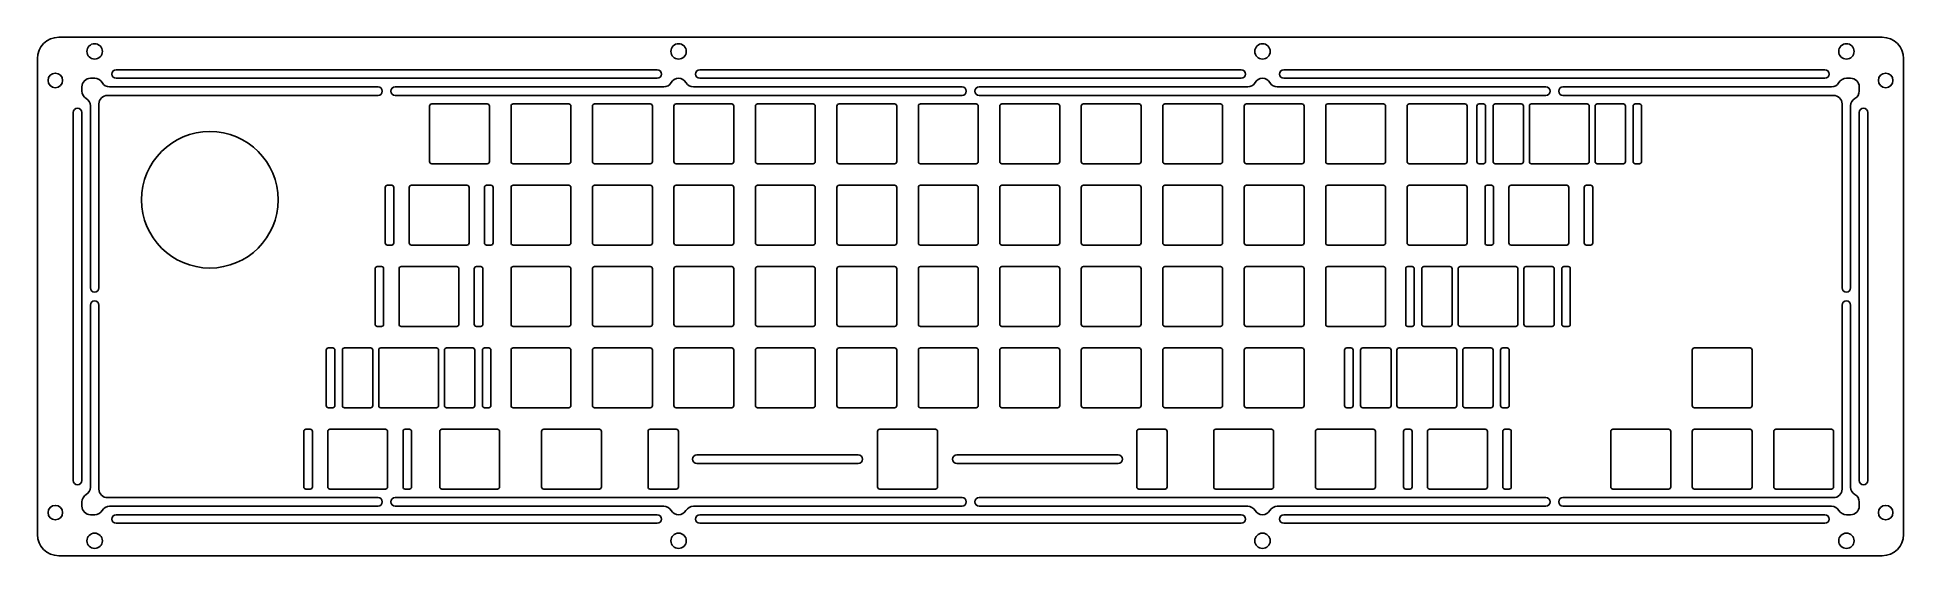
# Model space of a CAD drawing. Header units: millimetres. Extents: x -61 to 375, y -102 to 19.
import ezdxf

# ---------------------------------------------------------------- set-up
doc = ezdxf.new("R2010")
doc.units = ezdxf.units.MM
doc.layers.add('Sketch plane 02', color=7, linetype='Continuous')

msp = doc.modelspace()

# ---------------------------------------------------------------- linework, layer by layer
at = {"layer": 'Sketch plane 02'}
for p, q in [((-56.18, 19.34, 62), (370.25, 19.34, 62)), ((-61.18, 14.34, 62), (-61.18, -97.06, 62)), ((375.25, 14.34, 62), (375.25, -97.06, 62)), ((-47.76, 9.74, 62), (-48.76, 9.74, 62)), ((-42.78, 11.74, 62), (83.76, 11.74, 62)), ((83.76, 9.74, 62), (-42.78, 9.74, 62)), ((93.76, 11.74, 62), (220.31, 11.74, 62)), ((220.31, 9.74, 62), (93.76, 9.74, 62)), ((230.31, 11.74, 62), (356.85, 11.74, 62)), ((356.85, 9.74, 62), (230.31, 9.74, 62)), ((361.85, 9.74, 62), (362.85, 9.74, 62)), ((-50.76, 6.74, 62), (-50.76, 7.74, 62)), ((-44.78, 5.74, 62), (18.49, 5.74, 62)), ((18.49, 7.74, 62), (-44.29, 7.74, 62)), ((85.3, 7.74, 62), (22.49, 7.74, 62)), ((22.49, 5.74, 62), (155.05, 5.74, 62)), ((155.05, 7.74, 62), (92.23, 7.74, 62)), ((221.85, 7.74, 62), (159.05, 7.74, 62)), ((159.05, 5.74, 62), (291.58, 5.74, 62)), ((291.58, 7.74, 62), (228.78, 7.74, 62)), ((358.39, 7.74, 62), (295.58, 7.74, 62)), ((295.58, 5.74, 62), (358.85, 5.74, 62)), ((364.85, 6.74, 62), (364.85, 7.74, 62)), ((-52.78, -84.46, 62), (-52.78, 1.74, 62)), ((-50.78, -84.46, 62), (-50.78, 1.74, 62)), ((-48.78, 3.29, 62), (-48.78, -39.36, 62)), ((-46.78, -39.36, 62), (-46.78, 3.74, 62)), ((30.54, 3.24, 62), (30.54, -9.76, 62)), ((31.04, 3.74, 62), (44.04, 3.74, 62)), ((44.54, 3.24, 62), (44.54, -9.76, 62)), ((49.59, 3.24, 62), (49.59, -9.76, 62)), ((50.09, 3.74, 62), (63.09, 3.74, 62)), ((63.59, 3.24, 62), (63.59, -9.76, 62)), ((68.64, 3.24, 62), (68.64, -9.76, 62)), ((69.14, 3.74, 62), (82.14, 3.74, 62)), ((82.64, 3.24, 62), (82.64, -9.76, 62)), ((87.69, 3.24, 62), (87.69, -9.76, 62)), ((88.19, 3.74, 62), (101.19, 3.74, 62)), ((101.69, 3.24, 62), (101.69, -9.76, 62)), ((106.74, 3.24, 62), (106.74, -9.76, 62)), ((107.24, 3.74, 62), (120.24, 3.74, 62)), ((120.74, 3.24, 62), (120.74, -9.76, 62)), ((125.79, 3.24, 62), (125.79, -9.76, 62)), ((126.29, 3.74, 62), (139.29, 3.74, 62)), ((139.79, 3.24, 62), (139.79, -9.76, 62)), ((144.84, 3.24, 62), (144.84, -9.76, 62)), ((145.34, 3.74, 62), (158.34, 3.74, 62)), ((158.84, 3.24, 62), (158.84, -9.76, 62)), ((163.89, 3.24, 62), (163.89, -9.76, 62)), ((164.39, 3.74, 62), (177.39, 3.74, 62)), ((177.89, 3.24, 62), (177.89, -9.76, 62)), ((182.94, 3.24, 62), (182.94, -9.76, 62)), ((183.44, 3.74, 62), (196.44, 3.74, 62)), ((196.94, 3.24, 62), (196.94, -9.76, 62)), ((201.99, 3.24, 62), (201.99, -9.76, 62)), ((202.49, 3.74, 62), (215.49, 3.74, 62)), ((215.99, 3.24, 62), (215.99, -9.76, 62)), ((221.04, 3.24, 62), (221.04, -9.76, 62)), ((221.54, 3.74, 62), (234.54, 3.74, 62)), ((235.04, 3.24, 62), (235.04, -9.76, 62)), ((240.09, 3.24, 62), (240.09, -9.76, 62)), ((240.59, 3.74, 62), (253.59, 3.74, 62)), ((254.09, 3.24, 62), (254.09, -9.76, 62)), ((259.14, 3.24, 62), (259.14, -9.76, 62)), ((259.64, 3.74, 62), (272.64, 3.74, 62)), ((273.14, 3.24, 62), (273.14, -9.76, 62)), ((275.47, 3.24, 62), (275.47, -9.76, 62)), ((275.97, 3.74, 62), (276.97, 3.74, 62)), ((277.47, 3.24, 62), (277.47, -9.76, 62)), ((279.23, 3.24, 62), (279.23, -9.76, 62)), ((279.73, 3.74, 62), (285.83, 3.74, 62)), ((286.33, 3.24, 62), (286.33, -9.76, 62)), ((287.72, 3.24, 62), (287.72, -9.76, 62)), ((288.22, 3.74, 62), (301.22, 3.74, 62)), ((301.72, 3.24, 62), (301.72, -9.76, 62)), ((303.1, 3.24, 62), (303.1, -9.76, 62)), ((303.6, 3.74, 62), (309.7, 3.74, 62)), ((310.2, 3.24, 62), (310.2, -9.76, 62)), ((311.97, 3.24, 62), (311.97, -9.76, 62)), ((312.47, 3.74, 62), (313.47, 3.74, 62)), ((313.97, 3.24, 62), (313.97, -9.76, 62)), ((360.85, -39.36, 62), (360.85, 3.74, 62)), ((362.85, -39.36, 62), (362.85, 3.28, 62)), ((364.85, -84.46, 62), (364.85, 1.74, 62)), ((366.85, -84.46, 62), (366.85, 1.74, 62)), ((31.04, -10.26, 62), (44.04, -10.26, 62)), ((50.09, -10.26, 62), (63.09, -10.26, 62)), ((69.14, -10.26, 62), (82.14, -10.26, 62)), ((88.19, -10.26, 62), (101.19, -10.26, 62)), ((107.24, -10.26, 62), (120.24, -10.26, 62)), ((126.29, -10.26, 62), (139.29, -10.26, 62)), ((145.34, -10.26, 62), (158.34, -10.26, 62)), ((164.39, -10.26, 62), (177.39, -10.26, 62)), ((183.44, -10.26, 62), (196.44, -10.26, 62)), ((202.49, -10.26, 62), (215.49, -10.26, 62)), ((221.54, -10.26, 62), (234.54, -10.26, 62)), ((240.59, -10.26, 62), (253.59, -10.26, 62)), ((259.64, -10.26, 62), (272.64, -10.26, 62)), ((275.97, -10.26, 62), (276.97, -10.26, 62)), ((279.73, -10.26, 62), (285.83, -10.26, 62)), ((288.22, -10.26, 62), (301.22, -10.26, 62)), ((303.6, -10.26, 62), (309.7, -10.26, 62)), ((313.47, -10.26, 62), (312.47, -10.26, 62)), ((20.18, -15.81, 62), (20.18, -28.81, 62)), ((20.68, -15.31, 62), (21.68, -15.31, 62)), ((22.18, -15.81, 62), (22.18, -28.81, 62)), ((25.78, -15.81, 62), (25.78, -28.81, 62)), ((26.28, -15.31, 62), (39.28, -15.31, 62)), ((39.78, -15.81, 62), (39.78, -28.81, 62)), ((43.38, -15.81, 62), (43.38, -28.81, 62)), ((43.88, -15.31, 62), (44.88, -15.31, 62)), ((45.38, -15.81, 62), (45.38, -28.81, 62)), ((49.59, -15.81, 62), (49.59, -28.81, 62)), ((50.09, -15.31, 62), (63.09, -15.31, 62)), ((63.59, -15.81, 62), (63.59, -28.81, 62)), ((68.64, -15.81, 62), (68.64, -28.81, 62)), ((69.14, -15.31, 62), (82.14, -15.31, 62)), ((82.64, -15.81, 62), (82.64, -28.81, 62)), ((87.69, -15.81, 62), (87.69, -28.81, 62)), ((88.19, -15.31, 62), (101.19, -15.31, 62)), ((101.69, -15.81, 62), (101.69, -28.81, 62)), ((106.74, -15.81, 62), (106.74, -28.81, 62)), ((107.24, -15.31, 62), (120.24, -15.31, 62)), ((120.74, -15.81, 62), (120.74, -28.81, 62)), ((125.79, -15.81, 62), (125.79, -28.81, 62)), ((126.29, -15.31, 62), (139.29, -15.31, 62)), ((139.79, -15.81, 62), (139.79, -28.81, 62)), ((144.84, -15.81, 62), (144.84, -28.81, 62)), ((145.34, -15.31, 62), (158.34, -15.31, 62)), ((158.84, -15.81, 62), (158.84, -28.81, 62)), ((163.89, -15.81, 62), (163.89, -28.81, 62)), ((164.39, -15.31, 62), (177.39, -15.31, 62)), ((177.89, -15.81, 62), (177.89, -28.81, 62)), ((182.94, -15.81, 62), (182.94, -28.81, 62)), ((183.44, -15.31, 62), (196.44, -15.31, 62)), ((196.94, -15.81, 62), (196.94, -28.81, 62)), ((201.99, -15.81, 62), (201.99, -28.81, 62)), ((202.49, -15.31, 62), (215.49, -15.31, 62)), ((215.99, -15.81, 62), (215.99, -28.81, 62)), ((221.04, -15.81, 62), (221.04, -28.81, 62)), ((221.54, -15.31, 62), (234.54, -15.31, 62)), ((235.04, -15.81, 62), (235.04, -28.81, 62)), ((240.09, -15.81, 62), (240.09, -28.81, 62)), ((240.59, -15.31, 62), (253.59, -15.31, 62)), ((254.09, -15.81, 62), (254.09, -28.81, 62)), ((259.14, -15.81, 62), (259.14, -28.81, 62)), ((259.64, -15.31, 62), (272.64, -15.31, 62)), ((273.14, -15.81, 62), (273.14, -28.81, 62)), ((277.35, -15.81, 62), (277.35, -28.81, 62)), ((277.85, -15.31, 62), (278.85, -15.31, 62)), ((279.35, -15.81, 62), (279.35, -28.81, 62)), ((282.95, -15.81, 62), (282.95, -28.81, 62)), ((283.45, -15.31, 62), (296.45, -15.31, 62)), ((296.95, -15.81, 62), (296.95, -28.81, 62)), ((300.55, -15.81, 62), (300.55, -28.81, 62)), ((301.05, -15.31, 62), (302.05, -15.31, 62)), ((302.55, -15.81, 62), (302.55, -28.81, 62)), ((20.68, -29.31, 62), (21.68, -29.31, 62)), ((26.28, -29.31, 62), (39.28, -29.31, 62)), ((43.88, -29.31, 62), (44.88, -29.31, 62)), ((50.09, -29.31, 62), (63.09, -29.31, 62)), ((69.14, -29.31, 62), (82.14, -29.31, 62)), ((88.19, -29.31, 62), (101.19, -29.31, 62)), ((107.24, -29.31, 62), (120.24, -29.31, 62)), ((126.29, -29.31, 62), (139.29, -29.31, 62)), ((145.34, -29.31, 62), (158.34, -29.31, 62)), ((164.39, -29.31, 62), (177.39, -29.31, 62)), ((183.44, -29.31, 62), (196.44, -29.31, 62)), ((202.49, -29.31, 62), (215.49, -29.31, 62)), ((221.54, -29.31, 62), (234.54, -29.31, 62)), ((240.59, -29.31, 62), (253.59, -29.31, 62)), ((259.64, -29.31, 62), (272.64, -29.31, 62)), ((277.85, -29.31, 62), (278.85, -29.31, 62)), ((283.45, -29.31, 62), (296.45, -29.31, 62)), ((301.05, -29.31, 62), (302.05, -29.31, 62)), ((17.8, -34.86, 62), (17.8, -47.86, 62)), ((18.3, -34.36, 62), (19.3, -34.36, 62)), ((19.8, -34.86, 62), (19.8, -47.86, 62)), ((23.4, -34.86, 62), (23.4, -47.86, 62)), ((23.9, -34.36, 62), (36.9, -34.36, 62)), ((37.4, -34.86, 62), (37.4, -47.86, 62)), ((41, -34.86, 62), (41, -47.86, 62)), ((41.5, -34.36, 62), (42.5, -34.36, 62)), ((43, -34.86, 62), (43, -47.86, 62)), ((49.59, -34.86, 62), (49.59, -47.86, 62)), ((50.09, -34.36, 62), (63.09, -34.36, 62)), ((63.59, -34.86, 62), (63.59, -47.86, 62)), ((68.64, -34.86, 62), (68.64, -47.86, 62)), ((69.14, -34.36, 62), (82.14, -34.36, 62)), ((82.64, -34.86, 62), (82.64, -47.86, 62)), ((87.69, -34.86, 62), (87.69, -47.86, 62)), ((88.19, -34.36, 62), (101.19, -34.36, 62)), ((101.69, -34.86, 62), (101.69, -47.86, 62)), ((106.74, -34.86, 62), (106.74, -47.86, 62)), ((107.24, -34.36, 62), (120.24, -34.36, 62)), ((120.74, -34.86, 62), (120.74, -47.86, 62)), ((125.79, -34.86, 62), (125.79, -47.86, 62)), ((126.29, -34.36, 62), (139.29, -34.36, 62)), ((139.79, -34.86, 62), (139.79, -47.86, 62)), ((144.84, -34.86, 62), (144.84, -47.86, 62)), ((145.34, -34.36, 62), (158.34, -34.36, 62)), ((158.84, -34.86, 62), (158.84, -47.86, 62)), ((163.89, -34.86, 62), (163.89, -47.86, 62)), ((164.39, -34.36, 62), (177.39, -34.36, 62)), ((177.89, -34.86, 62), (177.89, -47.86, 62)), ((182.94, -34.86, 62), (182.94, -47.86, 62)), ((183.44, -34.36, 62), (196.44, -34.36, 62)), ((196.94, -34.86, 62), (196.94, -47.86, 62)), ((201.99, -34.86, 62), (201.99, -47.86, 62)), ((202.49, -34.36, 62), (215.49, -34.36, 62)), ((215.99, -34.86, 62), (215.99, -47.86, 62)), ((221.04, -34.86, 62), (221.04, -47.86, 62)), ((221.54, -34.36, 62), (234.54, -34.36, 62)), ((235.04, -34.86, 62), (235.04, -47.86, 62)), ((240.09, -34.86, 62), (240.09, -47.86, 62)), ((240.59, -34.36, 62), (253.59, -34.36, 62)), ((254.09, -34.86, 62), (254.09, -47.86, 62)), ((258.8, -34.86, 62), (258.8, -47.86, 62)), ((259.3, -34.36, 62), (260.3, -34.36, 62)), ((260.8, -34.86, 62), (260.8, -47.86, 62)), ((262.56, -34.86, 62), (262.56, -47.86, 62)), ((263.06, -34.36, 62), (269.16, -34.36, 62)), ((269.66, -34.86, 62), (269.66, -47.86, 62)), ((271.05, -34.86, 62), (271.05, -47.86, 62)), ((271.55, -34.36, 62), (284.55, -34.36, 62)), ((285.05, -34.86, 62), (285.05, -47.86, 62)), ((286.44, -34.86, 62), (286.44, -47.86, 62)), ((286.94, -34.36, 62), (293.04, -34.36, 62)), ((293.54, -34.86, 62), (293.54, -47.86, 62)), ((295.3, -34.86, 62), (295.3, -47.86, 62)), ((295.8, -34.36, 62), (296.8, -34.36, 62)), ((297.3, -34.86, 62), (297.3, -47.86, 62)), ((-48.78, -86.01, 62), (-48.78, -43.36, 62)), ((-46.78, -43.36, 62), (-46.78, -86.46, 62)), ((360.85, -86.46, 62), (360.85, -43.36, 62)), ((362.85, -43.36, 62), (362.85, -85.99, 62)), ((18.3, -48.36, 62), (19.3, -48.36, 62)), ((23.9, -48.36, 62), (36.9, -48.36, 62)), ((41.5, -48.36, 62), (42.5, -48.36, 62)), ((50.09, -48.36, 62), (63.09, -48.36, 62)), ((69.14, -48.36, 62), (82.14, -48.36, 62)), ((88.19, -48.36, 62), (101.19, -48.36, 62)), ((107.24, -48.36, 62), (120.24, -48.36, 62)), ((126.29, -48.36, 62), (139.29, -48.36, 62)), ((145.34, -48.36, 62), (158.34, -48.36, 62)), ((164.39, -48.36, 62), (177.39, -48.36, 62)), ((183.44, -48.36, 62), (196.44, -48.36, 62)), ((202.49, -48.36, 62), (215.49, -48.36, 62)), ((221.54, -48.36, 62), (234.54, -48.36, 62)), ((240.59, -48.36, 62), (253.59, -48.36, 62)), ((259.3, -48.36, 62), (260.3, -48.36, 62)), ((263.06, -48.36, 62), (269.16, -48.36, 62)), ((271.55, -48.36, 62), (284.55, -48.36, 62)), ((286.94, -48.36, 62), (293.04, -48.36, 62)), ((295.8, -48.36, 62), (296.8, -48.36, 62)), ((6.39, -53.91, 62), (6.39, -66.91, 62)), ((6.89, -53.41, 62), (7.89, -53.41, 62)), ((8.39, -53.91, 62), (8.39, -66.91, 62)), ((10.15, -53.91, 62), (10.15, -66.91, 62)), ((10.65, -53.41, 62), (16.75, -53.41, 62)), ((17.25, -53.91, 62), (17.25, -66.91, 62)), ((18.64, -53.91, 62), (18.64, -66.91, 62)), ((19.14, -53.41, 62), (32.14, -53.41, 62)), ((32.64, -53.91, 62), (32.64, -66.91, 62)), ((34.02, -53.91, 62), (34.02, -66.91, 62)), ((34.52, -53.41, 62), (40.62, -53.41, 62)), ((41.12, -53.91, 62), (41.12, -66.91, 62)), ((42.89, -53.91, 62), (42.89, -66.91, 62)), ((43.39, -53.41, 62), (44.39, -53.41, 62)), ((44.89, -53.91, 62), (44.89, -66.91, 62)), ((49.59, -53.91, 62), (49.59, -66.91, 62)), ((50.09, -53.41, 62), (63.09, -53.41, 62)), ((63.59, -53.91, 62), (63.59, -66.91, 62)), ((68.64, -53.91, 62), (68.64, -66.91, 62)), ((69.14, -53.41, 62), (82.14, -53.41, 62)), ((82.64, -53.91, 62), (82.64, -66.91, 62)), ((87.69, -53.91, 62), (87.69, -66.91, 62)), ((88.19, -53.41, 62), (101.19, -53.41, 62)), ((101.69, -53.91, 62), (101.69, -66.91, 62)), ((106.74, -53.91, 62), (106.74, -66.91, 62)), ((107.24, -53.41, 62), (120.24, -53.41, 62)), ((120.74, -53.91, 62), (120.74, -66.91, 62)), ((125.79, -53.91, 62), (125.79, -66.91, 62)), ((126.29, -53.41, 62), (139.29, -53.41, 62)), ((139.79, -53.91, 62), (139.79, -66.91, 62)), ((144.84, -53.91, 62), (144.84, -66.91, 62)), ((145.34, -53.41, 62), (158.34, -53.41, 62)), ((158.84, -53.91, 62), (158.84, -66.91, 62)), ((163.89, -53.91, 62), (163.89, -66.91, 62)), ((164.39, -53.41, 62), (177.39, -53.41, 62)), ((177.89, -53.91, 62), (177.89, -66.91, 62)), ((182.94, -53.91, 62), (182.94, -66.91, 62)), ((183.44, -53.41, 62), (196.44, -53.41, 62)), ((196.94, -53.91, 62), (196.94, -66.91, 62)), ((201.99, -53.91, 62), (201.99, -66.91, 62)), ((202.49, -53.41, 62), (215.49, -53.41, 62)), ((215.99, -53.91, 62), (215.99, -66.91, 62)), ((221.04, -53.91, 62), (221.04, -66.91, 62)), ((221.54, -53.41, 62), (234.54, -53.41, 62)), ((235.04, -53.91, 62), (235.04, -66.91, 62)), ((244.51, -53.91, 62), (244.51, -66.91, 62)), ((245.01, -53.41, 62), (246.01, -53.41, 62)), ((246.51, -53.91, 62), (246.51, -66.91, 62)), ((248.27, -53.91, 62), (248.27, -66.91, 62)), ((248.77, -53.41, 62), (254.87, -53.41, 62)), ((255.37, -53.91, 62), (255.37, -66.91, 62)), ((256.76, -53.91, 62), (256.76, -66.91, 62)), ((257.26, -53.41, 62), (270.26, -53.41, 62)), ((270.76, -53.91, 62), (270.76, -66.91, 62)), ((272.15, -53.91, 62), (272.15, -66.91, 62)), ((272.65, -53.41, 62), (278.75, -53.41, 62)), ((279.25, -53.91, 62), (279.25, -66.91, 62)), ((281.01, -53.91, 62), (281.01, -66.91, 62)), ((281.51, -53.41, 62), (282.51, -53.41, 62)), ((283.01, -53.91, 62), (283.01, -66.91, 62)), ((325.82, -53.91, 62), (325.82, -66.91, 62)), ((326.32, -53.41, 62), (339.32, -53.41, 62)), ((339.82, -53.91, 62), (339.82, -66.91, 62)), ((6.89, -67.41, 62), (7.89, -67.41, 62)), ((10.65, -67.41, 62), (16.75, -67.41, 62)), ((19.14, -67.41, 62), (32.14, -67.41, 62)), ((34.52, -67.41, 62), (40.62, -67.41, 62)), ((43.39, -67.41, 62), (44.39, -67.41, 62)), ((50.09, -67.41, 62), (63.09, -67.41, 62)), ((69.14, -67.41, 62), (82.14, -67.41, 62)), ((88.19, -67.41, 62), (101.19, -67.41, 62)), ((107.24, -67.41, 62), (120.24, -67.41, 62)), ((126.29, -67.41, 62), (139.29, -67.41, 62)), ((145.34, -67.41, 62), (158.34, -67.41, 62)), ((164.39, -67.41, 62), (177.39, -67.41, 62)), ((183.44, -67.41, 62), (196.44, -67.41, 62)), ((202.49, -67.41, 62), (215.49, -67.41, 62)), ((221.54, -67.41, 62), (234.54, -67.41, 62)), ((245.01, -67.41, 62), (246.01, -67.41, 62)), ((248.77, -67.41, 62), (254.87, -67.41, 62)), ((257.26, -67.41, 62), (270.26, -67.41, 62)), ((272.65, -67.41, 62), (278.75, -67.41, 62)), ((281.51, -67.41, 62), (282.51, -67.41, 62)), ((326.32, -67.41, 62), (339.32, -67.41, 62)), ((1.13, -72.96, 62), (1.13, -85.96, 62)), ((1.63, -72.46, 62), (2.63, -72.46, 62)), ((3.13, -72.96, 62), (3.13, -85.96, 62)), ((6.73, -72.96, 62), (6.73, -85.96, 62)), ((7.23, -72.46, 62), (20.23, -72.46, 62)), ((20.73, -72.96, 62), (20.73, -85.96, 62)), ((24.33, -72.96, 62), (24.33, -85.96, 62)), ((24.83, -72.46, 62), (25.83, -72.46, 62)), ((26.33, -72.96, 62), (26.33, -85.96, 62)), ((32.92, -72.96, 62), (32.92, -85.96, 62)), ((33.42, -72.46, 62), (46.42, -72.46, 62)), ((46.92, -72.96, 62), (46.92, -85.96, 62)), ((56.74, -72.96, 62), (56.74, -85.96, 62)), ((57.24, -72.46, 62), (70.24, -72.46, 62)), ((70.74, -72.96, 62), (70.74, -85.96, 62)), ((81.62, -72.96, 62), (81.62, -85.96, 62)), ((82.12, -72.46, 62), (88.22, -72.46, 62)), ((88.72, -72.96, 62), (88.72, -85.96, 62)), ((135.32, -72.96, 62), (135.32, -85.96, 62)), ((135.82, -72.46, 62), (148.82, -72.46, 62)), ((149.32, -72.96, 62), (149.32, -85.96, 62)), ((195.92, -72.96, 62), (195.92, -85.96, 62)), ((196.42, -72.46, 62), (202.52, -72.46, 62)), ((203.02, -72.96, 62), (203.02, -85.96, 62)), ((213.9, -72.96, 62), (213.9, -85.96, 62)), ((214.4, -72.46, 62), (227.4, -72.46, 62)), ((227.9, -72.96, 62), (227.9, -85.96, 62)), ((237.71, -72.96, 62), (237.71, -85.96, 62)), ((238.21, -72.46, 62), (251.21, -72.46, 62)), ((251.71, -72.96, 62), (251.71, -85.96, 62)), ((258.3, -72.96, 62), (258.3, -85.96, 62)), ((258.8, -72.46, 62), (259.8, -72.46, 62)), ((260.3, -72.96, 62), (260.3, -85.96, 62)), ((263.9, -72.96, 62), (263.9, -85.96, 62)), ((264.4, -72.46, 62), (277.4, -72.46, 62)), ((277.9, -72.96, 62), (277.9, -85.96, 62)), ((281.5, -72.96, 62), (281.5, -85.96, 62)), ((282, -72.46, 62), (283, -72.46, 62)), ((283.5, -72.96, 62), (283.5, -85.96, 62)), ((306.77, -72.96, 62), (306.77, -85.96, 62)), ((307.27, -72.46, 62), (320.27, -72.46, 62)), ((320.77, -72.96, 62), (320.77, -85.96, 62)), ((325.82, -72.96, 62), (325.82, -85.96, 62)), ((326.32, -72.46, 62), (339.32, -72.46, 62)), ((339.82, -72.96, 62), (339.82, -85.96, 62)), ((344.87, -72.96, 62), (344.87, -85.96, 62)), ((345.37, -72.46, 62), (358.37, -72.46, 62)), ((358.87, -72.96, 62), (358.87, -85.96, 62)), ((93.06, -78.46, 62), (130.8, -78.46, 62)), ((191.57, -78.46, 62), (153.83, -78.46, 62)), ((130.8, -80.46, 62), (93.06, -80.46, 62)), ((153.83, -80.46, 62), (191.57, -80.46, 62)), ((1.63, -86.46, 62), (2.63, -86.46, 62)), ((7.23, -86.46, 62), (20.23, -86.46, 62)), ((24.83, -86.46, 62), (25.83, -86.46, 62)), ((33.42, -86.46, 62), (46.42, -86.46, 62)), ((57.24, -86.46, 62), (70.24, -86.46, 62)), ((82.12, -86.46, 62), (88.22, -86.46, 62)), ((135.82, -86.46, 62), (148.82, -86.46, 62)), ((196.42, -86.46, 62), (202.52, -86.46, 62)), ((214.4, -86.46, 62), (227.4, -86.46, 62)), ((238.21, -86.46, 62), (251.21, -86.46, 62)), ((258.8, -86.46, 62), (259.8, -86.46, 62)), ((264.4, -86.46, 62), (277.4, -86.46, 62)), ((282, -86.46, 62), (283, -86.46, 62)), ((307.27, -86.46, 62), (320.27, -86.46, 62)), ((326.32, -86.46, 62), (339.32, -86.46, 62)), ((345.37, -86.46, 62), (358.37, -86.46, 62)), ((-50.76, -89.46, 62), (-50.76, -90.46, 62)), ((-44.78, -88.46, 62), (18.49, -88.46, 62)), ((18.49, -90.46, 62), (-44.29, -90.46, 62)), ((22.49, -88.46, 62), (155.05, -88.46, 62)), ((85.3, -90.46, 62), (22.49, -90.46, 62)), ((155.05, -90.46, 62), (92.23, -90.46, 62)), ((159.05, -88.46, 62), (291.58, -88.46, 62)), ((221.85, -90.46, 62), (159.05, -90.46, 62)), ((291.58, -90.46, 62), (228.78, -90.46, 62)), ((295.58, -88.46, 62), (358.85, -88.46, 62)), ((358.39, -90.46, 62), (295.58, -90.46, 62)), ((364.85, -89.46, 62), (364.85, -90.46, 62)), ((-47.76, -92.46, 62), (-48.76, -92.46, 62)), ((83.76, -92.46, 62), (-42.78, -92.46, 62)), ((-42.78, -94.46, 62), (83.76, -94.46, 62)), ((220.31, -92.46, 62), (93.76, -92.46, 62)), ((93.76, -94.46, 62), (220.31, -94.46, 62)), ((356.85, -92.46, 62), (230.31, -92.46, 62)), ((230.31, -94.46, 62), (356.85, -94.46, 62)), ((361.85, -92.46, 62), (362.85, -92.46, 62)), ((-56.18, -102.06, 62), (370.25, -102.06, 62))]:
    msp.add_line(p, q, dxfattribs=at)
for centre, radius in [((-47.78, 16.04, 62), 1.8), ((88.77, 16.04, 62), 1.8), ((225.31, 16.04, 62), 1.8), ((361.86, 16.04, 62), 1.8), ((-56.98, 9.24, 62), 1.7), ((371.05, 9.24, 62), 1.7), ((-20.83, -18.71, 62), 15.98), ((-56.98, -91.96, 62), 1.7), ((371.05, -91.96, 62), 1.7), ((-47.78, -98.56, 62), 1.8), ((88.77, -98.56, 62), 1.8), ((225.31, -98.56, 62), 1.8), ((361.86, -98.56, 62), 1.8)]:
    msp.add_circle(centre, radius, dxfattribs=at)
for centre, radius, start, end in [((-56.18, 14.34, 62), 5, 90, 180), ((370.25, 14.34, 62), 5, 0, 90), ((-48.76, 7.74, 62), 2, 90, 180), ((-47.76, 7.74, 62), 2, 30, 90), ((-44.29, 9.74, 62), 2, 210, 270), ((-42.78, 10.74, 62), 1, 90, 180), ((-42.78, 10.74, 62), 1, 180, 270), ((83.76, 10.74, 62), 1, 0, 90), ((83.76, 10.74, 62), 1, 270, 360), ((85.3, 9.74, 62), 2, 270, 330), ((88.77, 7.74, 62), 2, 90, 150), ((88.77, 7.74, 62), 2, 30, 90), ((92.23, 9.74, 62), 2, 210, 270), ((93.76, 10.74, 62), 1, 90, 180), ((93.76, 10.74, 62), 1, 180, 270), ((220.31, 10.74, 62), 1, 0, 90), ((220.31, 10.74, 62), 1, 270, 360), ((221.85, 9.74, 62), 2, 270, 330), ((225.31, 7.74, 62), 2, 90, 150), ((225.31, 7.74, 62), 2, 30, 90), ((228.78, 9.74, 62), 2, 210, 270), ((230.31, 10.74, 62), 1, 90, 180), ((230.31, 10.74, 62), 1, 180, 270), ((356.85, 10.74, 62), 1, 360, 90), ((356.85, 10.74, 62), 1, 270, 360), ((358.39, 9.74, 62), 2, 269.9999, 330.0001), ((361.85, 7.74, 62), 2, 89.9999, 149.9999), ((362.85, 7.74, 62), 2, 360, 90.0001), ((-48.76, 6.74, 62), 2, 180, 239.5875), ((-50.78, 3.29, 62), 2, 360, 59.5875), ((-44.78, 3.74, 62), 2, 90, 180), ((18.49, 6.74, 62), 1, 360, 90), ((18.49, 6.74, 62), 1, 270, 360), ((22.49, 6.74, 62), 1, 90, 180), ((22.49, 6.74, 62), 1, 180, 270), ((155.05, 6.74, 62), 1, 360, 90), ((155.05, 6.74, 62), 1, 270, 360), ((159.05, 6.74, 62), 1, 90, 180), ((159.05, 6.74, 62), 1, 180, 270), ((291.58, 6.74, 62), 1, 0, 90), ((291.58, 6.74, 62), 1, 270, 0), ((295.58, 6.74, 62), 1, 90, 180), ((295.58, 6.74, 62), 1, 180, 270), ((358.85, 3.74, 62), 2, 360, 90), ((364.85, 3.28, 62), 2, 119.9999, 180), ((362.85, 6.74, 62), 2, 300.0001, 360), ((-51.78, 1.74, 62), 1, 90, 180), ((-51.78, 1.74, 62), 1, 0, 90), ((31.04, 3.24, 62), 0.5, 90.0005, 179.9997), ((44.04, 3.24, 62), 0.5, 359.9997, 90.0004), ((50.09, 3.24, 62), 0.5, 89.9996, 179.9995), ((63.09, 3.24, 62), 0.5, 0.0003, 89.9996), ((69.14, 3.24, 62), 0.5, 90, 179.9996), ((82.14, 3.24, 62), 0.5, 0.0003, 90.0004), ((88.19, 3.24, 62), 0.5, 90.0005, 180.0005), ((101.19, 3.24, 62), 0.5, 0.0005, 89.9996), ((107.24, 3.24, 62), 0.5, 90.0004, 180.0004), ((120.24, 3.24, 62), 0.5, 0.0003, 89.9997), ((126.29, 3.24, 62), 0.5, 89.9997, 179.9997), ((139.29, 3.24, 62), 0.5, 0.0003, 89.9995), ((145.34, 3.24, 62), 0.5, 90.0004, 180.0005), ((158.34, 3.24, 62), 0.5, 0.0005, 89.9995), ((164.39, 3.24, 62), 0.5, 90.0004, 179.9996), ((177.39, 3.24, 62), 0.5, 359.9997, 90), ((183.44, 3.24, 62), 0.5, 89.9997, 179.9994), ((196.44, 3.24, 62), 0.5, 0.0005, 90), ((202.49, 3.24, 62), 0.5, 90.0005, 180.0006), ((215.49, 3.24, 62), 0.5, 0.0005, 89.9995), ((221.54, 3.24, 62), 0.5, 90.0006, 180.0005), ((234.54, 3.24, 62), 0.5, 0.0004, 90.0003), ((240.59, 3.24, 62), 0.5, 90.0003, 180.0006), ((253.59, 3.24, 62), 0.5, 359.9996, 90.0004), ((259.64, 3.24, 62), 0.5, 89.9997, 179.9995), ((272.64, 3.24, 62), 0.5, 0.0004, 89.9996), ((275.97, 3.24, 62), 0.5, 90.0005, 180.0003), ((276.97, 3.24, 62), 0.5, 359.9996, 90), ((279.73, 3.24, 62), 0.5, 89.9994, 180.0004), ((285.83, 3.24, 62), 0.5, 0.0003, 89.9995), ((288.22, 3.24, 62), 0.5, 90, 179.9997), ((301.22, 3.24, 62), 0.5, 0.0003, 90), ((303.6, 3.24, 62), 0.5, 90.0005, 179.9996), ((309.7, 3.24, 62), 0.5, 359.9997, 90), ((312.47, 3.24, 62), 0.5, 89.9997, 180.0004), ((313.47, 3.24, 62), 0.5, 0.0004, 90), ((365.85, 1.74, 62), 1, 90, 180), ((365.85, 1.74, 62), 1, 360, 90), ((31.04, -9.76, 62), 0.5, 179.9996, 270.0003), ((44.04, -9.76, 62), 0.5, 269.9994, 359.9995), ((50.09, -9.76, 62), 0.5, 180.0004, 269.9996), ((63.09, -9.76, 62), 0.5, 269.9997, 359.9996), ((69.14, -9.76, 62), 0.5, 179.9995, 269.9995), ((82.14, -9.76, 62), 0.5, 270.0005, 359.9996), ((88.19, -9.76, 62), 0.5, 180.0003, 269.9997), ((101.19, -9.76, 62), 0.5, 270.0003, 359.9996), ((107.24, -9.76, 62), 0.5, 179.9996, 269.9996), ((120.24, -9.76, 62), 0.5, 270.0004, 359.9994), ((126.29, -9.76, 62), 0.5, 180.0005, 270.0003), ((139.29, -9.76, 62), 0.5, 270.0005, 359.9996), ((145.34, -9.76, 62), 0.5, 180.0005, 270.0005), ((158.34, -9.76, 62), 0.5, 269.9997, 0.0003), ((164.39, -9.76, 62), 0.5, 180.0004, 269.9997), ((177.39, -9.76, 62), 0.5, 269.9997, 0.0003), ((183.44, -9.76, 62), 0.5, 180.0004, 269.9996), ((196.44, -9.76, 62), 0.5, 270.0006, 359.9996), ((202.49, -9.76, 62), 0.5, 180.0005, 270.0004), ((215.49, -9.76, 62), 0.5, 270.0004, 359.9995), ((221.54, -9.76, 62), 0.5, 180.0005, 270), ((234.54, -9.76, 62), 0.5, 270.0004, 359.9996), ((240.59, -9.76, 62), 0.5, 180.0006, 269.9997), ((253.59, -9.76, 62), 0.5, 269.9995, 359.9996), ((259.64, -9.76, 62), 0.5, 180.0003, 269.9997), ((272.64, -9.76, 62), 0.5, 270.0003, 0.0004), ((275.97, -9.76, 62), 0.5, 180.0003, 269.9995), ((276.97, -9.76, 62), 0.5, 270.0005, 359.9997), ((279.73, -9.76, 62), 0.5, 180.0006, 270.0004), ((285.83, -9.76, 62), 0.5, 269.9997, 359.9996), ((288.22, -9.76, 62), 0.5, 180.0004, 269.9996), ((301.22, -9.76, 62), 0.5, 270.0004, 0.0003), ((303.6, -9.76, 62), 0.5, 179.9995, 270.0004), ((309.7, -9.76, 62), 0.5, 270, 360), ((312.47, -9.76, 62), 0.5, 180.0004, 270), ((313.47, -9.76, 62), 0.5, 269.9995, 0.0004), ((20.68, -15.81, 62), 0.5, 89.9996, 180), ((21.68, -15.81, 62), 0.5, 0.0004, 90.0005), ((26.28, -15.81, 62), 0.5, 90.0005, 179.9996), ((39.28, -15.81, 62), 0.5, 0.0004, 89.9996), ((43.88, -15.81, 62), 0.5, 89.9996, 179.9997), ((44.88, -15.81, 62), 0.5, 359.9996, 90.0003), ((50.09, -15.81, 62), 0.5, 90.0003, 179.9997), ((63.09, -15.81, 62), 0.5, 0.0005, 89.9996), ((69.14, -15.81, 62), 0.5, 90.0006, 180.0004), ((82.14, -15.81, 62), 0.5, 359.9996, 89.9997), ((88.19, -15.81, 62), 0.5, 89.9995, 180.0003), ((101.19, -15.81, 62), 0.5, 0.0005, 90.0005), ((107.24, -15.81, 62), 0.5, 90.0004, 179.9995), ((120.24, -15.81, 62), 0.5, 0.0005, 89.9996), ((126.29, -15.81, 62), 0.5, 89.9996, 179.9997), ((139.29, -15.81, 62), 0.5, 359.9995, 89.9996), ((145.34, -15.81, 62), 0.5, 90.0005, 179.9997), ((158.34, -15.81, 62), 0.5, 0.0006, 90.0006), ((164.39, -15.81, 62), 0.5, 89.9994, 180.0005), ((177.39, -15.81, 62), 0.5, 0.0004, 90.0003), ((183.44, -15.81, 62), 0.5, 90.0004, 180.0003), ((196.44, -15.81, 62), 0.5, 359.9995, 89.9997), ((202.49, -15.81, 62), 0.5, 89.9995, 179.9995), ((215.49, -15.81, 62), 0.5, 0.0004, 89.9995), ((221.54, -15.81, 62), 0.5, 90.0005, 179.9996), ((234.54, -15.81, 62), 0.5, 0.0004, 89.9997), ((240.59, -15.81, 62), 0.5, 89.9996, 179.9997), ((253.59, -15.81, 62), 0.5, 359.9996, 90.0003), ((259.64, -15.81, 62), 0.5, 89.9997, 180.0004), ((272.64, -15.81, 62), 0.5, 0.0003, 89.9996), ((277.85, -15.81, 62), 0.5, 89.9995, 179.9996), ((278.85, -15.81, 62), 0.5, 0.0003, 89.9997), ((283.45, -15.81, 62), 0.5, 89.9996, 180.0004), ((296.45, -15.81, 62), 0.5, 0.0003, 90.0003), ((301.05, -15.81, 62), 0.5, 89.9996, 179.9996), ((302.05, -15.81, 62), 0.5, 360, 89.9996), ((20.68, -28.81, 62), 0.5, 180.0003, 270.0004), ((21.68, -28.81, 62), 0.5, 269.9997, 359.9996), ((26.28, -28.81, 62), 0.5, 180.0005, 269.9996), ((39.28, -28.81, 62), 0.5, 269.9996, 359.9995), ((43.88, -28.81, 62), 0.5, 179.9995, 270.0003), ((44.88, -28.81, 62), 0.5, 269.9996, 0.0005), ((50.09, -28.81, 62), 0.5, 180, 270.0004), ((63.09, -28.81, 62), 0.5, 269.9996, 359.9996), ((69.14, -28.81, 62), 0.5, 180.0005, 270.0003), ((82.14, -28.81, 62), 0.5, 269.9996, 360), ((88.19, -28.81, 62), 0.5, 179.9995, 269.9997), ((101.19, -28.81, 62), 0.5, 270.0005, 359.9994), ((107.24, -28.81, 62), 0.5, 179.9996, 270.0005), ((120.24, -28.81, 62), 0.5, 269.9996, 359.9995), ((126.29, -28.81, 62), 0.5, 179.9996, 269.9996), ((139.29, -28.81, 62), 0.5, 269.9996, 0.0004), ((145.34, -28.81, 62), 0.5, 180.0005, 270.0003), ((158.34, -28.81, 62), 0.5, 269.9994, 359.9995), ((164.39, -28.81, 62), 0.5, 180.0003, 270.0004), ((177.39, -28.81, 62), 0.5, 269.9996, 0.0003), ((183.44, -28.81, 62), 0.5, 180.0003, 269.9997), ((196.44, -28.81, 62), 0.5, 269.9995, 359.9996), ((202.49, -28.81, 62), 0.5, 179.9997, 270.0003), ((215.49, -28.81, 62), 0.5, 270.0003, 359.9997), ((221.54, -28.81, 62), 0.5, 180.0005, 269.9995), ((234.54, -28.81, 62), 0.5, 270.0003, 359.9995), ((240.59, -28.81, 62), 0.5, 179.9996, 270.0004), ((253.59, -28.81, 62), 0.5, 269.9996, 359.9996), ((259.64, -28.81, 62), 0.5, 179.9997, 269.9997), ((272.64, -28.81, 62), 0.5, 269.9996, 0), ((277.85, -28.81, 62), 0.5, 179.9995, 270.0003), ((278.85, -28.81, 62), 0.5, 270.0005, 359.9995), ((283.45, -28.81, 62), 0.5, 180.0003, 270.0005), ((296.45, -28.81, 62), 0.5, 269.9995, 0.0005), ((301.05, -28.81, 62), 0.5, 180.0003, 270), ((302.05, -28.81, 62), 0.5, 269.9995, 0.0003), ((18.3, -34.86, 62), 0.5, 90.0003, 180.0004), ((19.3, -34.86, 62), 0.5, 0.0004, 90.0003), ((23.9, -34.86, 62), 0.5, 90.0003, 179.9997), ((36.9, -34.86, 62), 0.5, 359.9996, 89.9996), ((41.5, -34.86, 62), 0.5, 90.0005, 180.0003), ((42.5, -34.86, 62), 0.5, 0.0005, 90.0004), ((50.09, -34.86, 62), 0.5, 90.0004, 180.0004), ((63.09, -34.86, 62), 0.5, 0.0004, 90.0003), ((69.14, -34.86, 62), 0.5, 89.9995, 180.0004), ((82.14, -34.86, 62), 0.5, 359.9996, 89.9995), ((88.19, -34.86, 62), 0.5, 90.0004, 179.9994), ((101.19, -34.86, 62), 0.5, 0.0006, 89.9997), ((107.24, -34.86, 62), 0.5, 90.0003, 179.9997), ((120.24, -34.86, 62), 0.5, 359.9996, 90.0005), ((126.29, -34.86, 62), 0.5, 90.0003, 180.0003), ((139.29, -34.86, 62), 0.5, 359.9997, 90.0005), ((145.34, -34.86, 62), 0.5, 89.9996, 179.9995), ((158.34, -34.86, 62), 0.5, 0.0004, 89.9997), ((164.39, -34.86, 62), 0.5, 89.9995, 179.9995), ((177.39, -34.86, 62), 0.5, 0.0004, 90.0003), ((183.44, -34.86, 62), 0.5, 89.9996, 179.9996), ((196.44, -34.86, 62), 0.5, 359.9994, 89.9995), ((202.49, -34.86, 62), 0.5, 89.9995, 179.9997), ((215.49, -34.86, 62), 0.5, 359.9995, 89.9996), ((221.54, -34.86, 62), 0.5, 90.0005, 179.9995), ((234.54, -34.86, 62), 0.5, 359.9995, 90.0005), ((240.59, -34.86, 62), 0.5, 89.9997, 180.0004), ((253.59, -34.86, 62), 0.5, 359.9996, 90.0004), ((259.3, -34.86, 62), 0.5, 89.9995, 180.0006), ((260.3, -34.86, 62), 0.5, 0.0004, 90.0004), ((263.06, -34.86, 62), 0.5, 90.0005, 179.9997), ((269.16, -34.86, 62), 0.5, 359.9997, 90.0003), ((271.55, -34.86, 62), 0.5, 90.0004, 180.0006), ((284.55, -34.86, 62), 0.5, 0.0004, 89.9997), ((286.94, -34.86, 62), 0.5, 89.9997, 179.9997), ((293.04, -34.86, 62), 0.5, 359.9994, 90.0004), ((295.8, -34.86, 62), 0.5, 89.9994, 179.9997), ((296.8, -34.86, 62), 0.5, 0.0005, 90.0005), ((-47.78, -39.36, 62), 1, 180, 270), ((-47.78, -43.36, 62), 1, 90, 180), ((-47.78, -39.36, 62), 1, 270, 0), ((-47.78, -43.36, 62), 1, 0, 90), ((361.85, -39.36, 62), 1, 180, 270), ((361.85, -43.36, 62), 1, 90, 180), ((361.85, -39.36, 62), 1, 270, 0), ((361.85, -43.36, 62), 1, 360, 90), ((18.3, -47.86, 62), 0.5, 179.9996, 269.9997), ((19.3, -47.86, 62), 0.5, 269.9995, 359.9997), ((23.9, -47.86, 62), 0.5, 180.0003, 269.9996), ((36.9, -47.86, 62), 0.5, 269.9997, 359.9995), ((41.5, -47.86, 62), 0.5, 180, 269.9996), ((42.5, -47.86, 62), 0.5, 269.9996, 0.0003), ((50.09, -47.86, 62), 0.5, 179.9997, 269.9996), ((63.09, -47.86, 62), 0.5, 269.9995, 359.9996), ((69.14, -47.86, 62), 0.5, 179.9997, 270.0005), ((82.14, -47.86, 62), 0.5, 270.0004, 359.9997), ((88.19, -47.86, 62), 0.5, 180.0006, 269.9997), ((101.19, -47.86, 62), 0.5, 270.0003, 359.9996), ((107.24, -47.86, 62), 0.5, 179.9997, 269.9995), ((120.24, -47.86, 62), 0.5, 269.9997, 359.9995), ((126.29, -47.86, 62), 0.5, 179.9997, 270.0005), ((139.29, -47.86, 62), 0.5, 270.0004, 0.0003), ((145.34, -47.86, 62), 0.5, 180.0003, 270.0004), ((158.34, -47.86, 62), 0.5, 269.9996, 359.9997), ((164.39, -47.86, 62), 0.5, 179.9996, 269.9995), ((177.39, -47.86, 62), 0.5, 270.0003, 0.0004), ((183.44, -47.86, 62), 0.5, 179.9994, 269.9995), ((196.44, -47.86, 62), 0.5, 270.0004, 359.9996), ((202.49, -47.86, 62), 0.5, 179.9996, 269.9997), ((215.49, -47.86, 62), 0.5, 270.0003, 0.0005), ((221.54, -47.86, 62), 0.5, 180.0004, 269.9995), ((234.54, -47.86, 62), 0.5, 269.9997, 0.0004), ((240.59, -47.86, 62), 0.5, 179.9994, 270.0004), ((253.59, -47.86, 62), 0.5, 269.9995, 0), ((259.3, -47.86, 62), 0.5, 179.9997, 269.9997), ((260.3, -47.86, 62), 0.5, 269.9997, 359.9997), ((263.06, -47.86, 62), 0.5, 179.9995, 269.9997), ((269.16, -47.86, 62), 0.5, 269.9995, 359.9996), ((271.55, -47.86, 62), 0.5, 180.0005, 269.9996), ((284.55, -47.86, 62), 0.5, 270.0004, 359.9997), ((286.94, -47.86, 62), 0.5, 180.0003, 269.9995), ((293.04, -47.86, 62), 0.5, 270.0005, 359.9997), ((295.8, -47.86, 62), 0.5, 179.9996, 269.9996), ((296.8, -47.86, 62), 0.5, 269.9996, 359.9995), ((6.89, -53.91, 62), 0.5, 89.9995, 180), ((7.89, -53.91, 62), 0.5, 0.0004, 89.9997), ((10.65, -53.91, 62), 0.5, 90.0005, 179.9996), ((16.75, -53.91, 62), 0.5, 359.9996, 89.9996), ((19.14, -53.91, 62), 0.5, 89.9996, 180.0004), ((32.14, -53.91, 62), 0.5, 359.9997, 89.9995), ((34.52, -53.91, 62), 0.5, 90.0005, 180), ((40.62, -53.91, 62), 0.5, 0.0004, 89.9995), ((43.39, -53.91, 62), 0.5, 90.0005, 180.0003), ((44.39, -53.91, 62), 0.5, 0.0005, 90.0005), ((50.09, -53.91, 62), 0.5, 90.0003, 179.9996), ((63.09, -53.91, 62), 0.5, 359.9996, 90), ((69.14, -53.91, 62), 0.5, 90.0003, 179.9995), ((82.14, -53.91, 62), 0.5, 0.0003, 90.0003), ((88.19, -53.91, 62), 0.5, 90.0003, 180.0005), ((101.19, -53.91, 62), 0.5, 359.9996, 89.9997), ((107.24, -53.91, 62), 0.5, 89.9997, 179.9997), ((120.24, -53.91, 62), 0.5, 359.9995, 89.9997), ((126.29, -53.91, 62), 0.5, 89.9995, 179.9996), ((139.29, -53.91, 62), 0.5, 0.0004, 90.0004), ((145.34, -53.91, 62), 0.5, 89.9997, 180.0003), ((158.34, -53.91, 62), 0.5, 359.9997, 90.0005), ((164.39, -53.91, 62), 0.5, 90.0004, 179.9996), ((177.39, -53.91, 62), 0.5, 359.9995, 90.0004), ((183.44, -53.91, 62), 0.5, 89.9997, 179.9996), ((196.44, -53.91, 62), 0.5, 0.0005, 90.0005), ((202.49, -53.91, 62), 0.5, 90.0004, 179.9994), ((215.49, -53.91, 62), 0.5, 359.9996, 90.0004), ((221.54, -53.91, 62), 0.5, 90.0004, 179.9995), ((234.54, -53.91, 62), 0.5, 0.0005, 89.9997), ((245.01, -53.91, 62), 0.5, 89.9996, 180.0003), ((246.01, -53.91, 62), 0.5, 0.0006, 90.0003), ((248.77, -53.91, 62), 0.5, 89.9994, 179.9995), ((254.87, -53.91, 62), 0.5, 0.0005, 90.0004), ((257.26, -53.91, 62), 0.5, 89.9997, 180.0005), ((270.26, -53.91, 62), 0.5, 0.0006, 90.0004), ((272.65, -53.91, 62), 0.5, 90.0006, 179.9995), ((278.75, -53.91, 62), 0.5, 0.0005, 90.0003), ((281.51, -53.91, 62), 0.5, 89.9995, 180), ((282.51, -53.91, 62), 0.5, 359.9997, 90.0004), ((326.32, -53.91, 62), 0.5, 89.9995, 180.0004), ((339.32, -53.91, 62), 0.5, 0.0005, 90.0005), ((6.89, -66.91, 62), 0.5, 179.9995, 270.0004), ((7.89, -66.91, 62), 0.5, 269.9997, 359.9996), ((10.65, -66.91, 62), 0.5, 180.0005, 269.9995), ((16.75, -66.91, 62), 0.5, 270.0004, 359.9995), ((19.14, -66.91, 62), 0.5, 180, 269.9996), ((32.14, -66.91, 62), 0.5, 269.9995, 0.0005), ((34.52, -66.91, 62), 0.5, 179.9995, 269.9995), ((40.62, -66.91, 62), 0.5, 270.0003, 359.9996), ((43.39, -66.91, 62), 0.5, 180.0004, 269.9996), ((44.39, -66.91, 62), 0.5, 270.0006, 0.0003), ((50.09, -66.91, 62), 0.5, 180.0006, 269.9995), ((63.09, -66.91, 62), 0.5, 269.9996, 359.9995), ((69.14, -66.91, 62), 0.5, 180.0003, 270.0004), ((82.14, -66.91, 62), 0.5, 269.9996, 0.0003), ((88.19, -66.91, 62), 0.5, 179.9997, 269.9997), ((101.19, -66.91, 62), 0.5, 270.0004, 0.0006), ((107.24, -66.91, 62), 0.5, 180.0003, 270.0003), ((120.24, -66.91, 62), 0.5, 269.9997, 359.9995), ((126.29, -66.91, 62), 0.5, 180.0004, 269.9996), ((139.29, -66.91, 62), 0.5, 269.9995, 0.0004), ((145.34, -66.91, 62), 0.5, 180.0003, 269.9995), ((158.34, -66.91, 62), 0.5, 270.0004, 0.0005), ((164.39, -66.91, 62), 0.5, 180.0005, 269.9996), ((177.39, -66.91, 62), 0.5, 269.9996, 0.0006), ((183.44, -66.91, 62), 0.5, 179.9997, 270.0003), ((196.44, -66.91, 62), 0.5, 270.0004, 0.0003), ((202.49, -66.91, 62), 0.5, 180.0003, 269.9997), ((215.49, -66.91, 62), 0.5, 270.0004, 359.9995), ((221.54, -66.91, 62), 0.5, 180.0003, 270.0003), ((234.54, -66.91, 62), 0.5, 269.9995, 0.0004), ((245.01, -66.91, 62), 0.5, 179.9995, 270.0004), ((246.01, -66.91, 62), 0.5, 270.0004, 359.9996), ((248.77, -66.91, 62), 0.5, 180.0005, 270.0004), ((254.87, -66.91, 62), 0.5, 269.9997, 0.0004), ((257.26, -66.91, 62), 0.5, 180, 269.9997), ((270.26, -66.91, 62), 0.5, 270.0003, 359.9997), ((272.65, -66.91, 62), 0.5, 179.9996, 269.9996), ((278.75, -66.91, 62), 0.5, 270.0006, 0.0003), ((281.51, -66.91, 62), 0.5, 179.9995, 269.9995), ((282.51, -66.91, 62), 0.5, 269.9997, 359.9997), ((326.32, -66.91, 62), 0.5, 179.9996, 269.9997), ((339.32, -66.91, 62), 0.5, 269.9996, 359.9996), ((1.63, -72.96, 62), 0.5, 90, 179.9997), ((2.63, -72.96, 62), 0.5, 359.9996, 90.0003), ((7.23, -72.96, 62), 0.5, 90.0005, 179.9997), ((20.23, -72.96, 62), 0.5, 0.0004, 90.0004), ((24.83, -72.96, 62), 0.5, 90.0004, 180.0003), ((25.83, -72.96, 62), 0.5, 359.9995, 89.9995), ((33.42, -72.96, 62), 0.5, 90.0003, 180.0004), ((46.42, -72.96, 62), 0.5, 0, 90.0006), ((57.24, -72.96, 62), 0.5, 90.0005, 179.9995), ((70.24, -72.96, 62), 0.5, 359.9996, 90.0003), ((82.12, -72.96, 62), 0.5, 90.0004, 180), ((88.22, -72.96, 62), 0.5, 359.9997, 89.9996), ((135.82, -72.96, 62), 0.5, 90.0003, 179.9995), ((148.82, -72.96, 62), 0.5, 0.0003, 89.9996), ((196.42, -72.96, 62), 0.5, 89.9996, 180.0003), ((202.52, -72.96, 62), 0.5, 0.0005, 89.9997), ((214.4, -72.96, 62), 0.5, 90.0004, 180.0003), ((227.4, -72.96, 62), 0.5, 0.0006, 89.9997), ((238.21, -72.96, 62), 0.5, 90.0003, 179.9995), ((251.21, -72.96, 62), 0.5, 0.0004, 89.9996), ((258.8, -72.96, 62), 0.5, 89.9996, 180.0004), ((259.8, -72.96, 62), 0.5, 360, 89.9997), ((264.4, -72.96, 62), 0.5, 89.9995, 179.9994), ((277.4, -72.96, 62), 0.5, 359.9995, 90.0006), ((282, -72.96, 62), 0.5, 90.0005, 180.0004), ((283, -72.96, 62), 0.5, 359.9995, 90.0005), ((307.27, -72.96, 62), 0.5, 89.9997, 180.0006), ((320.27, -72.96, 62), 0.5, 359.9997, 89.9997), ((326.32, -72.96, 62), 0.5, 90.0005, 180.0005), ((339.32, -72.96, 62), 0.5, 359.9997, 90.0003), ((345.37, -72.96, 62), 0.5, 89.9997, 179.9994), ((358.37, -72.96, 62), 0.5, 0.0003, 89.9994), ((93.06, -79.46, 62), 1, 90, 180), ((130.8, -79.46, 62), 1, 360, 90), ((153.83, -79.46, 62), 1, 90, 180), ((191.57, -79.46, 62), 1, 0, 90), ((93.06, -79.46, 62), 1, 180, 270), ((130.8, -79.46, 62), 1, 270, 360), ((153.83, -79.46, 62), 1, 180, 270), ((191.57, -79.46, 62), 1, 270, 360), ((-51.78, -84.46, 62), 1, 180, 270), ((-51.78, -84.46, 62), 1, 270, 0), ((-50.78, -86.01, 62), 2, 300.4124, 359.9999), ((-44.78, -86.46, 62), 2, 179.9999, 270), ((1.63, -85.96, 62), 0.5, 179.9997, 270), ((2.63, -85.96, 62), 0.5, 269.9996, 0), ((7.23, -85.96, 62), 0.5, 180.0005, 269.9996), ((20.23, -85.96, 62), 0.5, 270.0003, 0.0005), ((24.83, -85.96, 62), 0.5, 180.0003, 270.0005), ((25.83, -85.96, 62), 0.5, 270.0004, 0.0003), ((33.42, -85.96, 62), 0.5, 180.0004, 269.9995), ((46.42, -85.96, 62), 0.5, 270.0005, 359.9996), ((57.24, -85.96, 62), 0.5, 180.0005, 270.0004), ((70.24, -85.96, 62), 0.5, 270.0004, 359.9996), ((82.12, -85.96, 62), 0.5, 180, 269.9995), ((88.22, -85.96, 62), 0.5, 270.0004, 0), ((135.82, -85.96, 62), 0.5, 180.0005, 270.0005), ((148.82, -85.96, 62), 0.5, 270.0004, 0.0004), ((196.42, -85.96, 62), 0.5, 179.9996, 270.0004), ((202.52, -85.96, 62), 0.5, 270.0005, 359.9996), ((214.4, -85.96, 62), 0.5, 179.9995, 270.0004), ((227.4, -85.96, 62), 0.5, 269.9995, 0), ((238.21, -85.96, 62), 0.5, 180.0004, 269.9997), ((251.21, -85.96, 62), 0.5, 270.0004, 0.0003), ((258.8, -85.96, 62), 0.5, 180.0003, 270.0006), ((259.8, -85.96, 62), 0.5, 270.0004, 359.9997), ((264.4, -85.96, 62), 0.5, 179.9997, 269.9997), ((277.4, -85.96, 62), 0.5, 270.0004, 359.9995), ((282, -85.96, 62), 0.5, 179.9996, 269.9996), ((283, -85.96, 62), 0.5, 270.0004, 359.9997), ((307.27, -85.96, 62), 0.5, 180.0004, 269.9994), ((320.27, -85.96, 62), 0.5, 269.9997, 0.0003), ((326.32, -85.96, 62), 0.5, 180.0005, 269.9996), ((339.32, -85.96, 62), 0.5, 269.9997, 0.0003), ((345.37, -85.96, 62), 0.5, 179.9995, 270.0003), ((358.37, -85.96, 62), 0.5, 270.0004, 359.9995), ((358.85, -86.46, 62), 2, 270, 0.0001), ((364.85, -85.99, 62), 2, 180.0001, 239.9999), ((365.85, -84.46, 62), 1, 180, 270), ((365.85, -84.46, 62), 1, 270, 0), ((-48.76, -89.46, 62), 2, 120.4126, 179.9999), ((-48.76, -90.46, 62), 2, 180, 270), ((-47.76, -90.46, 62), 2, 270, 330), ((-44.29, -92.46, 62), 2, 90.0001, 150), ((18.49, -89.46, 62), 1, 0, 90), ((18.49, -89.46, 62), 1, 270, 360), ((22.49, -89.46, 62), 1, 90, 180), ((22.49, -89.46, 62), 1, 180, 270), ((85.3, -92.46, 62), 2, 30.0001, 90), ((88.77, -90.46, 62), 2, 209.9999, 270), ((88.77, -90.46, 62), 2, 270, 330.0001), ((92.23, -92.46, 62), 2, 90, 149.9999), ((155.05, -89.46, 62), 1, 0, 90), ((155.05, -89.46, 62), 1, 270, 360), ((159.05, -89.46, 62), 1, 90, 180), ((159.05, -89.46, 62), 1, 180, 270), ((221.85, -92.46, 62), 2, 30, 90), ((225.31, -90.46, 62), 2, 210, 270), ((225.31, -90.46, 62), 2, 270, 330), ((228.78, -92.46, 62), 2, 90, 150), ((291.58, -89.46, 62), 1, 360, 90), ((291.58, -89.46, 62), 1, 270, 0), ((295.58, -89.46, 62), 1, 90, 180), ((295.58, -89.46, 62), 1, 180, 270), ((358.39, -92.46, 62), 2, 30, 89.9999), ((361.85, -90.46, 62), 2, 210, 270), ((362.85, -90.46, 62), 2, 270, 360), ((362.85, -89.46, 62), 2, 359.9999, 60.0001), ((-42.78, -93.46, 62), 1, 90, 180), ((-42.78, -93.46, 62), 1, 180, 270), ((83.76, -93.46, 62), 1, 360, 90), ((83.76, -93.46, 62), 1, 270, 0), ((93.76, -93.46, 62), 1, 90, 180), ((93.76, -93.46, 62), 1, 180, 270), ((220.31, -93.46, 62), 1, 360, 90), ((220.31, -93.46, 62), 1, 270, 0), ((230.31, -93.46, 62), 1, 90, 180), ((230.31, -93.46, 62), 1, 180, 270), ((356.85, -93.46, 62), 1, 0, 90), ((356.85, -93.46, 62), 1, 270, 0), ((-56.18, -97.06, 62), 5, 180, 270), ((370.25, -97.06, 62), 5, 270, 360)]:
    msp.add_arc(centre, radius, start, end, dxfattribs=at)

doc.saveas('drawing.dxf')
